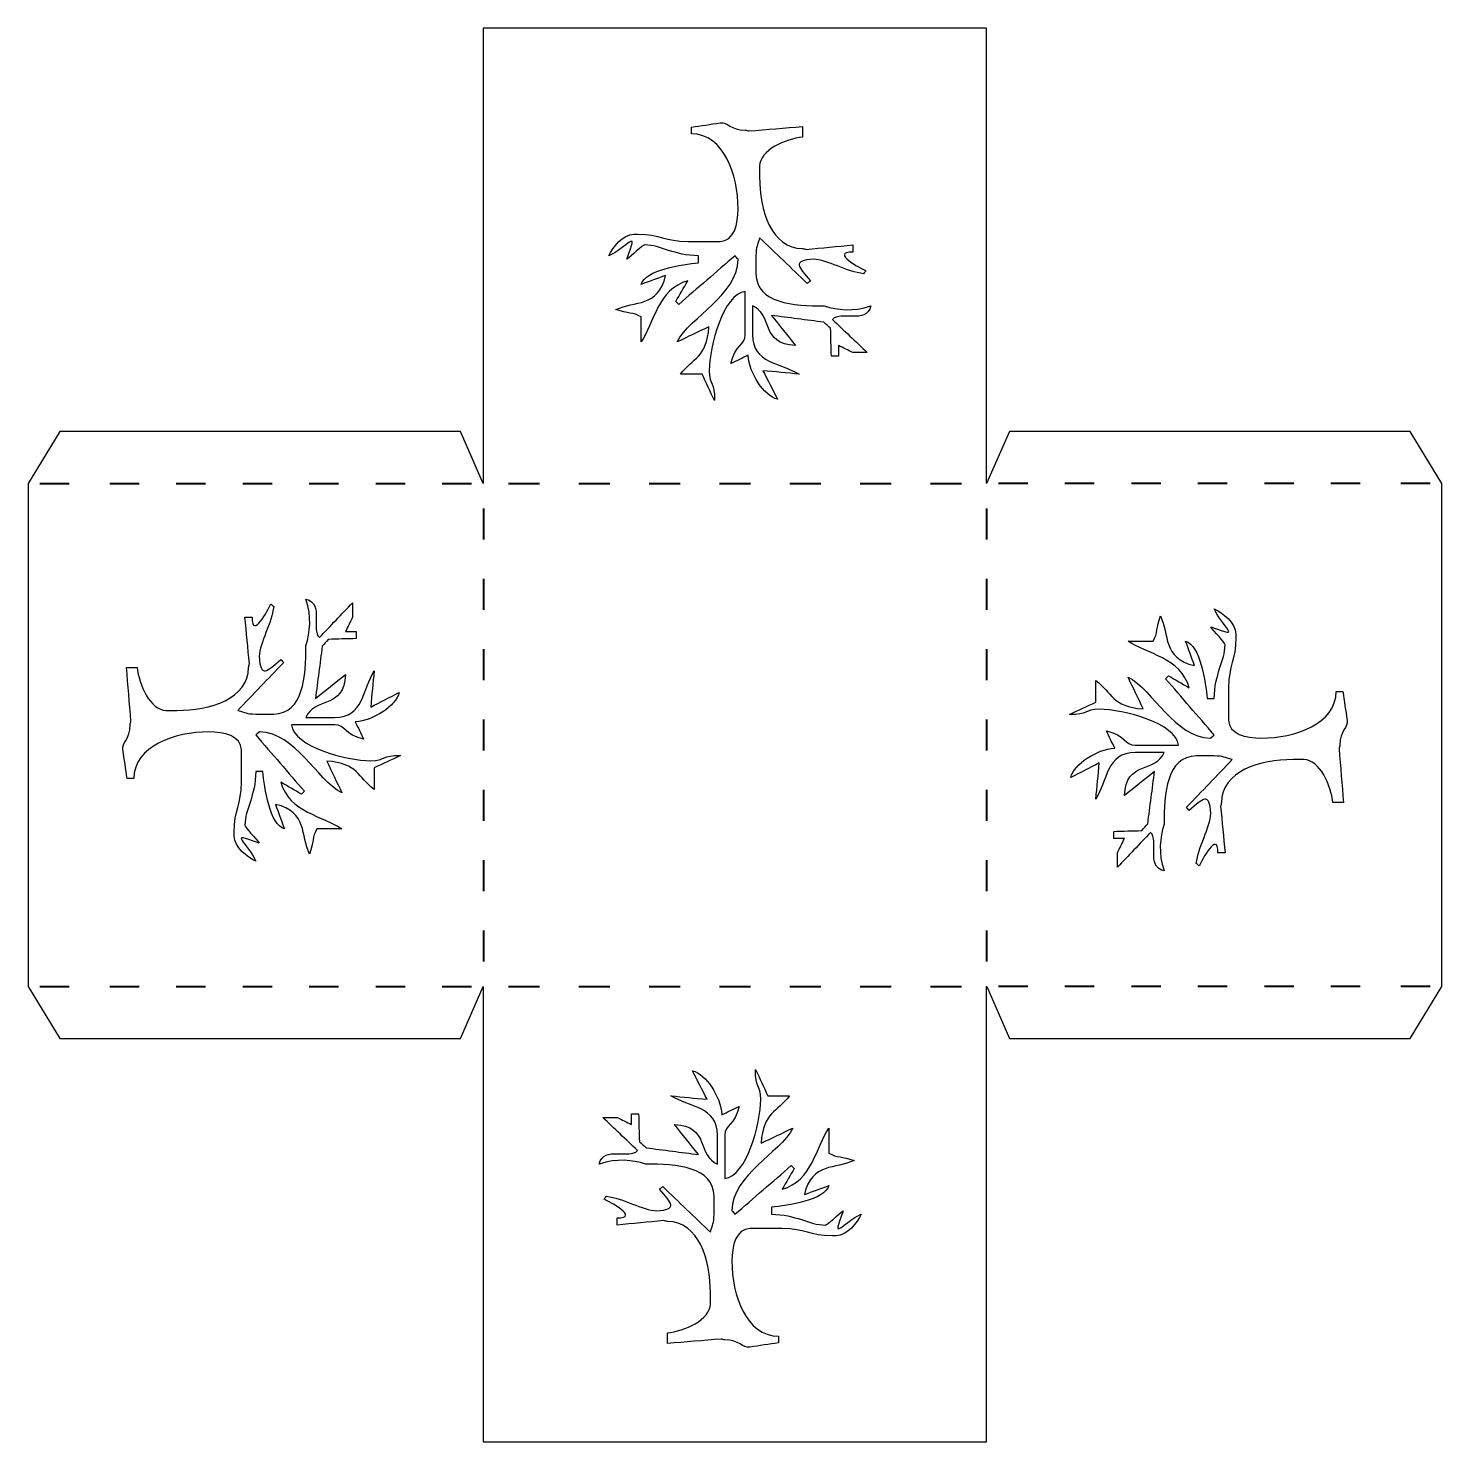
# Model space of a CAD drawing. Header units: millimetres. Extents: x -94 to 94, y -127 to 61.
import ezdxf

# ---------------------------------------------------------------- set-up
doc = ezdxf.new("R2010")
doc.units = ezdxf.units.MM
doc.header["$MEASUREMENT"] = 0
doc.layers.add('Layer 1', color=7, linetype='Continuous')

msp = doc.modelspace()

# ---------------------------------------------------------------- linework, layer by layer
at = {"layer": 'Layer 1', "color": 48}
msp.add_open_spline([(-33.3161, -66.3359), (-33.3161, -66.3359), (-33.3162, -66.3359), (-33.3162, -66.3359), (-33.3162, -66.3359), (-33.3162, -66.3359), (-36.3228, -73.2014), (-36.3228, -73.2014), (-36.3228, -73.2014), (-36.3228, -73.2014), (-89.3967, -73.2014), (-89.3967, -73.2014), (-89.3967, -73.2014), (-89.3967, -73.2014), (-93.558, -66.3359), (-93.558, -66.3359), (-93.558, -66.3359), (-93.558, -66.3359), (-93.558, 0.2957), (-93.558, 0.2957), (-93.558, 0.2957), (-93.558, 0.2957), (-89.3967, 7.1615), (-89.3967, 7.1615), (-89.3967, 7.1615), (-89.3967, 7.1615), (-36.3228, 7.1615), (-36.3228, 7.1615), (-36.3228, 7.1615), (-36.3228, 7.1615), (-33.3161, 0.296), (-33.3161, 0.296), (-33.3161, 0.296), (-33.3161, 0.296), (-33.3161, 60.5381), (-33.3161, 60.5381), (-33.3161, 60.5381), (-33.3161, 60.5381), (33.3158, 60.5381), (33.3158, 60.5381), (33.3158, 60.5381), (33.3158, 60.5381), (33.3158, 0.296), (33.3158, 0.296), (33.3158, 0.296), (33.3158, 0.296), (33.3159, 0.296), (33.3159, 0.296), (33.3159, 0.296), (33.3159, 0.296), (36.3227, 7.1615), (36.3227, 7.1615), (36.3227, 7.1615), (36.3227, 7.1615), (89.3961, 7.1615), (89.3961, 7.1615), (89.3961, 7.1615), (89.3961, 7.1615), (93.558, 0.2957), (93.558, 0.2957), (93.558, 0.2957), (93.558, 0.2957), (93.558, -66.3359), (93.558, -66.3359), (93.558, -66.3359), (93.558, -66.3359), (89.3961, -73.2014), (89.3961, -73.2014), (89.3961, -73.2014), (89.3961, -73.2014), (36.3227, -73.2014), (36.3227, -73.2014), (36.3227, -73.2014), (36.3227, -73.2014), (33.316, -66.3359), (33.316, -66.3359), (33.316, -66.3359), (33.316, -66.3359), (33.3158, -66.3359), (33.3158, -66.3359), (33.3158, -66.3359), (33.3158, -66.3359), (33.3158, -126.578), (33.3158, -126.578), (33.3158, -126.578), (33.3158, -126.578), (-33.3161, -126.578), (-33.3161, -126.578), (-33.3161, -126.578), (-33.3161, -126.578), (-33.3161, -66.3359), (-33.3161, -66.3359)], degree=3, knots=[0, 0, 0, 0, 0.04347826, 0.04347826, 0.04347826, 0.04347826, 0.08695652, 0.08695652, 0.08695652, 0.08695652, 0.13043478, 0.13043478, 0.13043478, 0.13043478, 0.17391304, 0.17391304, 0.17391304, 0.17391304, 0.2173913, 0.2173913, 0.2173913, 0.2173913, 0.26086957, 0.26086957, 0.26086957, 0.26086957, 0.30434783, 0.30434783, 0.30434783, 0.30434783, 0.34782609, 0.34782609, 0.34782609, 0.34782609, 0.39130435, 0.39130435, 0.39130435, 0.39130435, 0.43478261, 0.43478261, 0.43478261, 0.43478261, 0.47826087, 0.47826087, 0.47826087, 0.47826087, 0.52173913, 0.52173913, 0.52173913, 0.52173913, 0.56521739, 0.56521739, 0.56521739, 0.56521739, 0.60869565, 0.60869565, 0.60869565, 0.60869565, 0.65217391, 0.65217391, 0.65217391, 0.65217391, 0.69565217, 0.69565217, 0.69565217, 0.69565217, 0.73913043, 0.73913043, 0.73913043, 0.73913043, 0.7826087, 0.7826087, 0.7826087, 0.7826087, 0.82608696, 0.82608696, 0.82608696, 0.82608696, 0.86956522, 0.86956522, 0.86956522, 0.86956522, 0.91304348, 0.91304348, 0.91304348, 0.91304348, 0.95652174, 0.95652174, 0.95652174, 0.95652174, 1, 1, 1, 1], dxfattribs=at)
at = {"layer": 'Layer 1', "color": 7}
for points in [[(8.4795, 14.7462), (6.1402, 16.2305), (2.3021, 16.1713), (2.3021, 19.973), (2.3021, 19.973), (2.3021, 21.2401), (2.3021, 22.5072), (2.3021, 23.7744), (2.3021, 23.7744), (4.9951, 22.7996), (3.3656, 18.6509), (8.0043, 18.5476), (8.0043, 18.5476), (6.9399, 19.8739), (5.8756, 21.2002), (4.8112, 22.5267), (4.8112, 22.5267), (7.1281, 22.2242), (9.445, 21.9217), (11.7617, 21.6192), (11.7617, 21.6192), (12.0615, 21.3555), (12.3612, 21.0919), (12.6609, 20.8284), (12.6609, 20.8284), (12.6927, 19.5928), (12.7243, 18.3574), (12.756, 17.1219), (12.756, 17.1219), (13.0728, 17.1219), (13.3896, 17.1219), (13.7063, 17.1219), (13.7063, 17.1219), (13.7063, 17.5971), (13.7063, 18.0723), (13.7063, 18.5476), (13.7063, 18.5476), (14.3399, 18.2308), (14.9735, 17.914), (15.607, 17.5971), (15.607, 17.5971), (16.2406, 17.5971), (16.8742, 17.5971), (17.5076, 17.5971), (17.5076, 17.5971), (15.9716, 19.0649), (14.4356, 20.5328), (12.8995, 22.0007), (12.8995, 22.0007), (14.0251, 23.1812), (17.3242, 21.307), (17.9828, 23.7744), (17.9828, 23.7744), (15.5731, 22.9999), (13.6248, 23.2444), (11.8057, 23.7744), (11.8057, 23.7744), (7.7952, 23.7744), (2.7773, 24.1129), (2.7773, 28.0509), (2.7773, 28.0509), (2.7773, 28.8428), (2.7773, 29.6348), (2.7773, 30.4268), (2.7773, 30.4268), (2.7773, 31.7102), (3.0043, 31.737), (3.2525, 32.8027), (3.2525, 32.8027), (5.3541, 30.7921), (7.4557, 28.7816), (9.5571, 26.7712), (9.5571, 26.7712), (9.7052, 26.8858), (9.8532, 27.0006), (10.0012, 27.1153), (10.0012, 27.1153), (8.3702, 28.9266), (7.5299, 29.8271), (10.3802, 29.9516), (10.3802, 29.9516), (12.2256, 29.9516), (14.8444, 28.233), (17.0325, 28.0509), (17.0325, 28.0509), (17.1326, 28.1801), (17.2327, 28.3094), (17.3328, 28.4387), (17.3328, 28.4387), (16.6608, 28.7387), (12.5172, 30.902), (15.607, 30.902), (15.607, 30.902), (15.607, 31.2188), (15.607, 31.5356), (15.607, 31.8524), (15.607, 31.8524), (13.5518, 31.6575), (11.4966, 31.4626), (9.4414, 31.2677), (9.4414, 31.2677), (9.2792, 31.3042), (9.1168, 31.3407), (8.9546, 31.3772), (8.9546, 31.3772), (4.7955, 31.3772), (3.2525, 36.4918), (3.2525, 40.8805), (3.2525, 40.8805), (3.2525, 41.3557), (3.2525, 41.8309), (3.2525, 42.3061), (3.2525, 42.3061), (3.2525, 44.3676), (6.7205, 45.9217), (8.9546, 46.1075), (8.9546, 46.1075), (8.9546, 46.5826), (8.9546, 47.0578), (8.9546, 47.533), (8.9546, 47.533), (6.5822, 47.3376), (4.2098, 47.1423), (1.8374, 46.9472), (1.8374, 46.9472), (1.6757, 46.984), (1.5138, 47.0209), (1.3519, 47.0578), (1.3519, 47.0578), (-0.619, 47.0578), (-0.9599, 48.1795), (-1.9744, 48.0082), (-1.9744, 48.0082), (-3.2369, 47.8227), (-4.4994, 47.6372), (-5.762, 47.4517), (-5.762, 47.4517), (-5.7666, 47.162), (-5.7712, 46.8723), (-5.7758, 46.5827), (-5.7758, 46.5827), (-1.4398, 46.486), (0.4014, 41.2079), (0.4014, 36.604), (0.4014, 36.604), (0.4014, 34.678), (-0.1106, 32.3275), (-1.9744, 32.3275), (-1.9744, 32.3275), (-3.3999, 32.3275), (-4.8254, 32.3275), (-6.2509, 32.3275), (-6.2509, 32.3275), (-9.2873, 32.3275), (-9.8668, 33.2779), (-12.9032, 33.2779), (-12.9032, 33.2779), (-13.0616, 33.2779), (-13.2201, 33.2779), (-13.3784, 33.2779), (-13.3784, 33.2779), (-14.9172, 33.2779), (-16.1346, 31.5044), (-16.7047, 30.4268), (-16.7047, 30.4268), (-14.3804, 31.3186), (-12.5284, 34.5191), (-14.3288, 29.9516), (-14.3288, 29.9516), (-13.7254, 30.3557), (-12.2702, 31.8524), (-11.9529, 31.8524), (-11.9529, 31.8524), (-9.7645, 31.8524), (-8.0981, 30.4268), (-4.8254, 30.4268), (-4.8254, 30.4268), (-4.8254, 30.11), (-4.8254, 29.7932), (-4.8254, 29.4766), (-4.8254, 29.4766), (-6.9396, 29.3004), (-11.9142, 28.5499), (-12.4281, 26.6255), (-12.4281, 26.6255), (-11.3476, 27.0194), (-10.2671, 27.4134), (-9.1866, 27.8074), (-9.1866, 27.8074), (-10.1708, 23.5726), (-13.3006, 24.4765), (-15.7543, 23.2993), (-15.7543, 23.2993), (-14.1521, 22.7622), (-13.5223, 22.9342), (-12.4281, 22.3489), (-12.4281, 22.3489), (-12.4281, 21.2401), (-12.4281, 20.1315), (-12.4281, 19.0228), (-12.4281, 19.0228), (-10.7472, 21.4417), (-10.2266, 26.039), (-6.2509, 27.1007), (-6.2509, 27.1007), (-6.7823, 26.1881), (-7.3138, 25.2756), (-7.8453, 24.3631), (-7.8453, 24.3631), (-7.7135, 24.2378), (-7.5816, 24.1124), (-7.4499, 23.9872), (-7.4499, 23.9872), (-4.9665, 26.1304), (-2.4833, 28.2737), (0, 30.417), (0, 30.417), (0.1338, 30.2618), (0.2677, 30.1066), (0.4014, 29.9516), (0.4014, 29.9516), (0.2925, 25.0575), (-5.8741, 22.4287), (-7.6764, 19.0228), (-7.6764, 19.0228), (-6.2663, 19.6822), (-4.8564, 20.3419), (-3.4463, 21.0014), (-3.4463, 21.0014), (-3.7381, 16.8585), (-5.597, 16.9357), (-7.2013, 14.7462), (-7.2013, 14.7462), (-6.2508, 14.7462), (-5.3004, 14.7462), (-4.3502, 14.7462), (-4.3502, 14.7462), (-3.8106, 13.587), (-3.271, 12.4278), (-2.7315, 11.2688), (-2.7315, 11.2688), (-2.6438, 13.7546), (-3.3999, 13.1609), (-3.3999, 15.2213), (-3.3999, 15.2213), (-3.3999, 18.3678), (-1.5363, 25.4348), (1.3519, 25.6751), (1.3519, 25.6751), (1.3519, 23.7744), (1.3519, 21.8737), (1.3519, 19.973), (1.3519, 19.973), (1.3519, 18.5748), (0.0221, 18.6222), (-0.5488, 16.1717), (-0.5488, 16.1717), (0.221, 16.53), (0.9906, 16.8884), (1.7602, 17.2468), (1.7602, 17.2468), (1.8782, 14.8221), (3.8264, 11.9012), (5.6284, 11.4199), (5.6284, 11.4199), (4.9878, 12.683), (4.3472, 13.946), (3.7065, 15.2091), (3.7065, 15.2091), (5.2974, 15.0547), (6.8885, 14.9004), (8.4795, 14.7462)], [(-47.7662, -24.5404), (-49.2504, -26.8797), (-49.1913, -30.7177), (-52.993, -30.7177), (-52.993, -30.7177), (-54.2601, -30.7177), (-55.5272, -30.7177), (-56.7944, -30.7177), (-56.7944, -30.7177), (-55.8196, -28.0248), (-51.6709, -29.6543), (-51.5676, -25.0156), (-51.5676, -25.0156), (-52.8939, -26.0799), (-54.2202, -27.1442), (-55.5467, -28.2087), (-55.5467, -28.2087), (-55.2442, -25.8918), (-54.9417, -23.5749), (-54.6391, -21.2582), (-54.6391, -21.2582), (-54.3755, -20.9583), (-54.1119, -20.6586), (-53.8484, -20.3589), (-53.8484, -20.3589), (-52.6128, -20.3271), (-51.3773, -20.2955), (-50.1419, -20.2638), (-50.1419, -20.2638), (-50.1419, -19.9471), (-50.1419, -19.6302), (-50.1419, -19.3136), (-50.1419, -19.3136), (-50.6171, -19.3136), (-51.0923, -19.3136), (-51.5676, -19.3136), (-51.5676, -19.3136), (-51.2508, -18.6799), (-50.9339, -18.0464), (-50.6171, -17.4129), (-50.6171, -17.4129), (-50.6171, -16.7793), (-50.6171, -16.1457), (-50.6171, -15.5122), (-50.6171, -15.5122), (-52.0849, -17.0483), (-53.5528, -18.5843), (-55.0207, -20.1204), (-55.0207, -20.1204), (-56.2012, -18.9947), (-54.327, -15.6957), (-56.7944, -15.037), (-56.7944, -15.037), (-56.0199, -17.4467), (-56.2643, -19.395), (-56.7944, -21.2142), (-56.7944, -21.2142), (-56.7944, -25.2247), (-57.1329, -30.2426), (-61.0709, -30.2426), (-61.0709, -30.2426), (-61.8628, -30.2426), (-62.6547, -30.2426), (-63.4468, -30.2426), (-63.4468, -30.2426), (-64.7301, -30.2426), (-64.757, -30.0156), (-65.8227, -29.7674), (-65.8227, -29.7674), (-63.8121, -27.6657), (-61.8016, -25.5642), (-59.7912, -23.4627), (-59.7912, -23.4627), (-59.9058, -23.3147), (-60.0206, -23.1667), (-60.1353, -23.0187), (-60.1353, -23.0187), (-61.9465, -24.6496), (-62.8471, -25.49), (-62.9716, -22.6397), (-62.9716, -22.6397), (-62.9716, -20.7943), (-61.253, -18.1754), (-61.0709, -15.9873), (-61.0709, -15.9873), (-61.2001, -15.8873), (-61.3294, -15.7872), (-61.4587, -15.687), (-61.4587, -15.687), (-61.7587, -16.3591), (-63.922, -20.5026), (-63.922, -17.4129), (-63.922, -17.4129), (-64.2388, -17.4129), (-64.5556, -17.4129), (-64.8723, -17.4129), (-64.8723, -17.4129), (-64.6775, -19.4681), (-64.4826, -21.5233), (-64.2877, -23.5784), (-64.2877, -23.5784), (-64.3242, -23.7407), (-64.3607, -23.903), (-64.3972, -24.0653), (-64.3972, -24.0653), (-64.3972, -28.2244), (-69.5118, -29.7674), (-73.9005, -29.7674), (-73.9005, -29.7674), (-74.3757, -29.7674), (-74.8509, -29.7674), (-75.3261, -29.7674), (-75.3261, -29.7674), (-77.3876, -29.7674), (-78.9417, -26.2993), (-79.1275, -24.0653), (-79.1275, -24.0653), (-79.6026, -24.0653), (-80.0778, -24.0653), (-80.553, -24.0653), (-80.553, -24.0653), (-80.3576, -26.4376), (-80.1623, -28.8101), (-79.9672, -31.1824), (-79.9672, -31.1824), (-80.0039, -31.3442), (-80.0409, -31.5061), (-80.0778, -31.668), (-80.0778, -31.668), (-80.0778, -33.6389), (-81.1995, -33.9797), (-81.0282, -34.9942), (-81.0282, -34.9942), (-80.8427, -36.2568), (-80.6572, -37.5192), (-80.4717, -38.7818), (-80.4717, -38.7818), (-80.182, -38.7864), (-79.8923, -38.791), (-79.6027, -38.7956), (-79.6027, -38.7956), (-79.506, -34.4597), (-74.2279, -32.6184), (-69.624, -32.6184), (-69.624, -32.6184), (-67.698, -32.6184), (-65.3475, -33.1305), (-65.3475, -34.9942), (-65.3475, -34.9942), (-65.3475, -36.4197), (-65.3475, -37.8452), (-65.3475, -39.2708), (-65.3475, -39.2708), (-65.3475, -42.3072), (-66.2978, -42.8867), (-66.2978, -45.9231), (-66.2978, -45.9231), (-66.2978, -46.0815), (-66.2978, -46.2399), (-66.2978, -46.3983), (-66.2978, -46.3983), (-66.2978, -47.937), (-64.5243, -49.1544), (-63.4468, -49.7246), (-63.4468, -49.7246), (-64.3386, -47.4003), (-67.5391, -45.5482), (-62.9716, -47.3487), (-62.9716, -47.3487), (-63.3757, -46.7452), (-64.8723, -45.2901), (-64.8723, -44.9728), (-64.8723, -44.9728), (-64.8723, -42.7843), (-63.4468, -41.118), (-63.4468, -37.8452), (-63.4468, -37.8452), (-63.13, -37.8452), (-62.8132, -37.8452), (-62.4966, -37.8452), (-62.4966, -37.8452), (-62.3204, -39.9595), (-61.5699, -44.934), (-59.6455, -45.448), (-59.6455, -45.448), (-60.0394, -44.3675), (-60.4334, -43.287), (-60.8274, -42.2065), (-60.8274, -42.2065), (-56.5926, -43.1906), (-57.4965, -46.3205), (-56.3193, -48.7742), (-56.3193, -48.7742), (-55.7822, -47.1719), (-55.9541, -46.5422), (-55.3689, -45.448), (-55.3689, -45.448), (-54.2601, -45.448), (-53.1515, -45.448), (-52.0428, -45.448), (-52.0428, -45.448), (-54.4617, -43.7671), (-59.059, -43.2465), (-60.1207, -39.2708), (-60.1207, -39.2708), (-59.2081, -39.8022), (-58.2956, -40.3336), (-57.3831, -40.8652), (-57.3831, -40.8652), (-57.2577, -40.7333), (-57.1324, -40.6014), (-57.0072, -40.4697), (-57.0072, -40.4697), (-59.1504, -37.9864), (-61.2937, -35.5032), (-63.437, -33.0199), (-63.437, -33.0199), (-63.2818, -32.8861), (-63.1266, -32.7522), (-62.9716, -32.6184), (-62.9716, -32.6184), (-58.0775, -32.7273), (-55.4487, -38.8939), (-52.0428, -40.6963), (-52.0428, -40.6963), (-52.7022, -39.2862), (-53.3619, -37.8762), (-54.0214, -36.4662), (-54.0214, -36.4662), (-49.8784, -36.7579), (-49.9556, -38.6168), (-47.7662, -40.2211), (-47.7662, -40.2211), (-47.7662, -39.2706), (-47.7662, -38.3202), (-47.7662, -37.37), (-47.7662, -37.37), (-46.607, -36.8304), (-45.4478, -36.2909), (-44.2888, -35.7514), (-44.2888, -35.7514), (-46.7746, -35.6637), (-46.1808, -36.4197), (-48.2413, -36.4197), (-48.2413, -36.4197), (-51.3878, -36.4197), (-58.4547, -34.5561), (-58.6951, -31.668), (-58.6951, -31.668), (-56.7944, -31.668), (-54.8937, -31.668), (-52.993, -31.668), (-52.993, -31.668), (-51.5948, -31.668), (-51.6421, -32.9978), (-49.1917, -33.5686), (-49.1917, -33.5686), (-49.55, -32.7989), (-49.9084, -32.0292), (-50.2668, -31.2596), (-50.2668, -31.2596), (-47.8421, -31.1416), (-44.9212, -29.1935), (-44.4399, -27.3915), (-44.4399, -27.3915), (-45.703, -28.032), (-46.966, -28.6726), (-48.229, -29.3134), (-48.229, -29.3134), (-48.0747, -27.7224), (-47.9204, -26.1314), (-47.7662, -24.5404)], [(47.7661, -41.4995), (49.2503, -39.1601), (49.1911, -35.3221), (52.9929, -35.3221), (52.9929, -35.3221), (54.26, -35.3221), (55.527, -35.3221), (56.7943, -35.3221), (56.7943, -35.3221), (55.8195, -38.0151), (51.6707, -36.3856), (51.5675, -41.0243), (51.5675, -41.0243), (52.8938, -39.9599), (54.2201, -38.8956), (55.5466, -37.8312), (55.5466, -37.8312), (55.244, -40.1481), (54.9415, -42.465), (54.639, -44.7817), (54.639, -44.7817), (54.3754, -45.0815), (54.1118, -45.3812), (53.8482, -45.6809), (53.8482, -45.6809), (52.6126, -45.7127), (51.3772, -45.7443), (50.1418, -45.776), (50.1418, -45.776), (50.1418, -46.0928), (50.1418, -46.4096), (50.1418, -46.7263), (50.1418, -46.7263), (50.617, -46.7263), (51.0922, -46.7263), (51.5675, -46.7263), (51.5675, -46.7263), (51.2506, -47.3599), (50.9338, -47.9935), (50.617, -48.6269), (50.617, -48.6269), (50.617, -49.2606), (50.617, -49.8942), (50.617, -50.5276), (50.617, -50.5276), (52.0848, -48.9916), (53.5527, -47.4556), (55.0206, -45.9195), (55.0206, -45.9195), (56.2011, -47.0451), (54.3269, -50.3442), (56.7943, -51.0028), (56.7943, -51.0028), (56.0197, -48.5931), (56.2642, -46.6448), (56.7943, -44.8256), (56.7943, -44.8256), (56.7943, -40.8152), (57.1327, -35.7973), (61.0707, -35.7973), (61.0707, -35.7973), (61.8627, -35.7973), (62.6546, -35.7973), (63.4466, -35.7973), (63.4466, -35.7973), (64.73, -35.7973), (64.7569, -36.0243), (65.8225, -36.2725), (65.8225, -36.2725), (63.812, -38.3741), (61.8015, -40.4757), (59.7911, -42.5771), (59.7911, -42.5771), (59.9056, -42.7252), (60.0205, -42.8732), (60.1352, -43.0211), (60.1352, -43.0211), (61.9464, -41.3902), (62.847, -40.5499), (62.9714, -43.4002), (62.9714, -43.4002), (62.9714, -45.2456), (61.2529, -47.8644), (61.0707, -50.0525), (61.0707, -50.0525), (61.2, -50.1526), (61.3293, -50.2527), (61.4586, -50.3528), (61.4586, -50.3528), (61.7585, -49.6808), (63.9218, -45.5372), (63.9218, -48.6269), (63.9218, -48.6269), (64.2387, -48.6269), (64.5555, -48.6269), (64.8722, -48.6269), (64.8722, -48.6269), (64.6774, -46.5718), (64.4824, -44.5166), (64.2876, -42.4614), (64.2876, -42.4614), (64.3241, -42.2992), (64.3605, -42.1368), (64.397, -41.9746), (64.397, -41.9746), (64.397, -37.8155), (69.5116, -36.2725), (73.9004, -36.2725), (73.9004, -36.2725), (74.3756, -36.2725), (74.8508, -36.2725), (75.326, -36.2725), (75.326, -36.2725), (77.3874, -36.2725), (78.9415, -39.7405), (79.1274, -41.9746), (79.1274, -41.9746), (79.6025, -41.9746), (80.0777, -41.9746), (80.5529, -41.9746), (80.5529, -41.9746), (80.3575, -39.6022), (80.1622, -37.2298), (79.9671, -34.8574), (79.9671, -34.8574), (80.0038, -34.6957), (80.0407, -34.5338), (80.0777, -34.3719), (80.0777, -34.3719), (80.0777, -32.401), (81.1994, -32.0601), (81.028, -31.0456), (81.028, -31.0456), (80.8426, -29.7831), (80.6571, -28.5206), (80.4716, -27.258), (80.4716, -27.258), (80.1819, -27.2534), (79.8922, -27.2488), (79.6026, -27.2442), (79.6026, -27.2442), (79.5058, -31.5802), (74.2277, -33.4214), (69.6239, -33.4214), (69.6239, -33.4214), (67.6979, -33.4214), (65.3473, -32.9094), (65.3473, -31.0456), (65.3473, -31.0456), (65.3473, -29.6201), (65.3473, -28.1946), (65.3473, -26.769), (65.3473, -26.769), (65.3473, -23.7327), (66.2977, -23.1531), (66.2977, -20.1168), (66.2977, -20.1168), (66.2977, -19.9584), (66.2977, -19.7999), (66.2977, -19.6416), (66.2977, -19.6416), (66.2977, -18.1028), (64.5242, -16.8854), (63.4466, -16.3153), (63.4466, -16.3153), (64.3385, -18.6396), (67.539, -20.4916), (62.9714, -18.6912), (62.9714, -18.6912), (63.3755, -19.2946), (64.8722, -20.7498), (64.8722, -21.0671), (64.8722, -21.0671), (64.8722, -23.2555), (63.4466, -24.9219), (63.4466, -28.1946), (63.4466, -28.1946), (63.1299, -28.1946), (62.8131, -28.1946), (62.4964, -28.1946), (62.4964, -28.1946), (62.3203, -26.0804), (61.5698, -21.1058), (59.6453, -20.5919), (59.6453, -20.5919), (60.0393, -21.6724), (60.4333, -22.7529), (60.8272, -23.8333), (60.8272, -23.8333), (56.5924, -22.8492), (57.4964, -19.7194), (56.3192, -17.2657), (56.3192, -17.2657), (55.782, -18.8679), (55.954, -19.4977), (55.3688, -20.5919), (55.3688, -20.5919), (54.26, -20.5919), (53.1513, -20.5919), (52.0427, -20.5919), (52.0427, -20.5919), (54.4616, -22.2728), (59.0589, -22.7934), (60.1205, -26.769), (60.1205, -26.769), (59.2079, -26.2377), (58.2955, -25.7062), (57.383, -25.1747), (57.383, -25.1747), (57.2576, -25.3065), (57.1323, -25.4384), (57.007, -25.5701), (57.007, -25.5701), (59.1503, -28.0535), (61.2936, -30.5367), (63.4368, -33.02), (63.4368, -33.02), (63.2816, -33.1538), (63.1265, -33.2877), (62.9714, -33.4214), (62.9714, -33.4214), (58.0774, -33.3125), (55.4486, -27.1459), (52.0427, -25.3435), (52.0427, -25.3435), (52.7021, -26.7537), (53.3617, -28.1636), (54.0213, -29.5737), (54.0213, -29.5737), (49.8783, -29.2819), (49.9555, -27.423), (47.7661, -25.8187), (47.7661, -25.8187), (47.7661, -26.7692), (47.7661, -27.7196), (47.7661, -28.6698), (47.7661, -28.6698), (46.6069, -29.2094), (45.4477, -29.749), (44.2887, -30.2885), (44.2887, -30.2885), (46.7744, -30.3762), (46.1807, -29.6201), (48.2412, -29.6201), (48.2412, -29.6201), (51.3876, -29.6201), (58.4546, -31.4837), (58.695, -34.3719), (58.695, -34.3719), (56.7943, -34.3719), (54.8936, -34.3719), (52.9929, -34.3719), (52.9929, -34.3719), (51.5947, -34.3719), (51.642, -33.0421), (49.1916, -32.4712), (49.1916, -32.4712), (49.5498, -33.241), (49.9083, -34.0106), (50.2667, -34.7802), (50.2667, -34.7802), (47.842, -34.8982), (44.9211, -36.8464), (44.4398, -38.6484), (44.4398, -38.6484), (45.7029, -38.0078), (46.9659, -37.3672), (48.2289, -36.7265), (48.2289, -36.7265), (48.0745, -38.3174), (47.9203, -39.9084), (47.7661, -41.4995)], [(-8.4796, -80.7861), (-6.1403, -82.2703), (-2.3022, -82.2111), (-2.3022, -86.0129), (-2.3022, -86.0129), (-2.3022, -87.28), (-2.3022, -88.547), (-2.3022, -89.8142), (-2.3022, -89.8142), (-4.9952, -88.8395), (-3.3657, -84.6907), (-8.0044, -84.5875), (-8.0044, -84.5875), (-6.9401, -85.9138), (-5.8757, -87.2401), (-4.8113, -88.5666), (-4.8113, -88.5666), (-7.1282, -88.264), (-9.4451, -87.9615), (-11.7618, -87.659), (-11.7618, -87.659), (-12.0617, -87.3953), (-12.3614, -87.1318), (-12.6611, -86.8682), (-12.6611, -86.8682), (-12.6928, -85.6326), (-12.7245, -84.3972), (-12.7562, -83.1618), (-12.7562, -83.1618), (-13.0729, -83.1618), (-13.3897, -83.1618), (-13.7064, -83.1618), (-13.7064, -83.1618), (-13.7064, -83.637), (-13.7064, -84.1122), (-13.7064, -84.5875), (-13.7064, -84.5875), (-14.34, -84.2706), (-14.9736, -83.9538), (-15.6071, -83.637), (-15.6071, -83.637), (-16.2407, -83.637), (-16.8743, -83.637), (-17.5078, -83.637), (-17.5078, -83.637), (-15.9717, -85.1048), (-14.4357, -86.5727), (-12.8996, -88.0406), (-12.8996, -88.0406), (-14.0252, -89.2211), (-17.3243, -87.3469), (-17.983, -89.8142), (-17.983, -89.8142), (-15.5733, -89.0397), (-13.625, -89.2842), (-11.8058, -89.8142), (-11.8058, -89.8142), (-7.7953, -89.8142), (-2.7774, -90.1527), (-2.7774, -94.0907), (-2.7774, -94.0907), (-2.7774, -94.8827), (-2.7774, -95.6746), (-2.7774, -96.4666), (-2.7774, -96.4666), (-2.7774, -97.75), (-3.0044, -97.7769), (-3.2526, -98.8425), (-3.2526, -98.8425), (-5.3543, -96.8319), (-7.4558, -94.8215), (-9.5573, -92.8111), (-9.5573, -92.8111), (-9.7053, -92.9256), (-9.8533, -93.0405), (-10.0013, -93.1552), (-10.0013, -93.1552), (-8.3703, -94.9664), (-7.53, -95.867), (-10.3803, -95.9914), (-10.3803, -95.9914), (-12.2257, -95.9914), (-14.8446, -94.2729), (-17.0327, -94.0907), (-17.0327, -94.0907), (-17.1327, -94.22), (-17.2328, -94.3493), (-17.333, -94.4786), (-17.333, -94.4786), (-16.6609, -94.7785), (-12.5173, -96.9418), (-15.6071, -96.9418), (-15.6071, -96.9418), (-15.6071, -97.2586), (-15.6071, -97.5755), (-15.6071, -97.8922), (-15.6071, -97.8922), (-13.5519, -97.6974), (-11.4967, -97.5024), (-9.4416, -97.3076), (-9.4416, -97.3076), (-9.2793, -97.3441), (-9.117, -97.3805), (-8.9547, -97.417), (-8.9547, -97.417), (-4.7956, -97.417), (-3.2526, -102.5316), (-3.2526, -106.9204), (-3.2526, -106.9204), (-3.2526, -107.3956), (-3.2526, -107.8708), (-3.2526, -108.346), (-3.2526, -108.346), (-3.2526, -110.4074), (-6.7207, -111.9615), (-8.9547, -112.1473), (-8.9547, -112.1473), (-8.9547, -112.6225), (-8.9547, -113.0977), (-8.9547, -113.5728), (-8.9547, -113.5728), (-6.5824, -113.3775), (-4.2099, -113.1822), (-1.8376, -112.9871), (-1.8376, -112.9871), (-1.6758, -113.0238), (-1.5139, -113.0607), (-1.352, -113.0977), (-1.352, -113.0977), (0.6189, -113.0977), (0.9597, -114.2194), (1.9742, -114.048), (1.9742, -114.048), (3.2368, -113.8626), (4.4992, -113.6771), (5.7618, -113.4916), (5.7618, -113.4916), (5.7664, -113.2019), (5.771, -112.9122), (5.7756, -112.6225), (5.7756, -112.6225), (1.4397, -112.5258), (-0.4016, -107.2477), (-0.4016, -102.6439), (-0.4016, -102.6439), (-0.4016, -100.7179), (0.1105, -98.3673), (1.9742, -98.3673), (1.9742, -98.3673), (3.3997, -98.3673), (4.8252, -98.3673), (6.2508, -98.3673), (6.2508, -98.3673), (9.2872, -98.3673), (9.8667, -99.3177), (12.9031, -99.3177), (12.9031, -99.3177), (13.0615, -99.3177), (13.2199, -99.3177), (13.3783, -99.3177), (13.3783, -99.3177), (14.917, -99.3177), (16.1344, -97.5442), (16.7046, -96.4666), (16.7046, -96.4666), (14.3803, -97.3585), (12.5282, -100.559), (14.3287, -95.9914), (14.3287, -95.9914), (13.7252, -96.3955), (12.2701, -97.8922), (11.9528, -97.8922), (11.9528, -97.8922), (9.7643, -97.8922), (8.098, -96.4666), (4.8252, -96.4666), (4.8252, -96.4666), (4.8252, -96.1499), (4.8252, -95.8331), (4.8252, -95.5164), (4.8252, -95.5164), (6.9395, -95.3403), (11.914, -94.5898), (12.428, -92.6653), (12.428, -92.6653), (11.3475, -93.0593), (10.267, -93.4533), (9.1865, -93.8472), (9.1865, -93.8472), (10.1706, -89.6124), (13.3005, -90.5164), (15.7542, -89.3391), (15.7542, -89.3391), (14.1519, -88.802), (13.5222, -88.974), (12.428, -88.3888), (12.428, -88.3888), (12.428, -87.28), (12.428, -86.1713), (12.428, -85.0627), (12.428, -85.0627), (10.7471, -87.4816), (10.2265, -92.0788), (6.2508, -93.1405), (6.2508, -93.1405), (6.7822, -92.2279), (7.3136, -91.3154), (7.8452, -90.4029), (7.8452, -90.4029), (7.7133, -90.2776), (7.5815, -90.1523), (7.4498, -90.027), (7.4498, -90.027), (4.9664, -92.1703), (2.4832, -94.3136), (-0.0001, -96.4568), (-0.0001, -96.4568), (-0.1339, -96.3016), (-0.2678, -96.1464), (-0.4016, -95.9914), (-0.4016, -95.9914), (-0.2926, -91.0974), (5.8739, -88.4686), (7.6763, -85.0627), (7.6763, -85.0627), (6.2662, -85.7221), (4.8562, -86.3817), (3.4462, -87.0412), (3.4462, -87.0412), (3.7379, -82.8983), (5.5969, -82.9755), (7.2011, -80.7861), (7.2011, -80.7861), (6.2506, -80.7861), (5.3003, -80.7861), (4.35, -80.7861), (4.35, -80.7861), (3.8105, -79.6269), (3.2709, -78.4677), (2.7314, -77.3087), (2.7314, -77.3087), (2.6437, -79.7944), (3.3997, -79.2007), (3.3997, -81.2612), (3.3997, -81.2612), (3.3997, -84.4076), (1.5361, -91.4746), (-1.352, -91.7149), (-1.352, -91.7149), (-1.352, -89.8142), (-1.352, -87.9136), (-1.352, -86.0129), (-1.352, -86.0129), (-1.352, -84.6147), (-0.0222, -84.662), (0.5487, -82.2116), (0.5487, -82.2116), (-0.2211, -82.5698), (-0.9908, -82.9283), (-1.7604, -83.2867), (-1.7604, -83.2867), (-1.8784, -80.8619), (-3.8265, -77.9411), (-5.6285, -77.4598), (-5.6285, -77.4598), (-4.988, -78.7229), (-4.3473, -79.9858), (-3.7066, -81.2489), (-3.7066, -81.2489), (-5.2976, -81.0945), (-6.8886, -80.9403), (-8.4796, -80.7861)]]:
    msp.add_open_spline(points, degree=3, knots=[0, 0, 0, 0, 0.01470588, 0.01470588, 0.01470588, 0.01470588, 0.02941176, 0.02941176, 0.02941176, 0.02941176, 0.04411765, 0.04411765, 0.04411765, 0.04411765, 0.05882353, 0.05882353, 0.05882353, 0.05882353, 0.07352941, 0.07352941, 0.07352941, 0.07352941, 0.08823529, 0.08823529, 0.08823529, 0.08823529, 0.10294118, 0.10294118, 0.10294118, 0.10294118, 0.11764706, 0.11764706, 0.11764706, 0.11764706, 0.13235294, 0.13235294, 0.13235294, 0.13235294, 0.14705882, 0.14705882, 0.14705882, 0.14705882, 0.16176471, 0.16176471, 0.16176471, 0.16176471, 0.17647059, 0.17647059, 0.17647059, 0.17647059, 0.19117647, 0.19117647, 0.19117647, 0.19117647, 0.20588235, 0.20588235, 0.20588235, 0.20588235, 0.22058824, 0.22058824, 0.22058824, 0.22058824, 0.23529412, 0.23529412, 0.23529412, 0.23529412, 0.25, 0.25, 0.25, 0.25, 0.26470588, 0.26470588, 0.26470588, 0.26470588, 0.27941176, 0.27941176, 0.27941176, 0.27941176, 0.29411765, 0.29411765, 0.29411765, 0.29411765, 0.30882353, 0.30882353, 0.30882353, 0.30882353, 0.32352941, 0.32352941, 0.32352941, 0.32352941, 0.33823529, 0.33823529, 0.33823529, 0.33823529, 0.35294118, 0.35294118, 0.35294118, 0.35294118, 0.36764706, 0.36764706, 0.36764706, 0.36764706, 0.38235294, 0.38235294, 0.38235294, 0.38235294, 0.39705882, 0.39705882, 0.39705882, 0.39705882, 0.41176471, 0.41176471, 0.41176471, 0.41176471, 0.42647059, 0.42647059, 0.42647059, 0.42647059, 0.44117647, 0.44117647, 0.44117647, 0.44117647, 0.45588235, 0.45588235, 0.45588235, 0.45588235, 0.47058824, 0.47058824, 0.47058824, 0.47058824, 0.48529412, 0.48529412, 0.48529412, 0.48529412, 0.5, 0.5, 0.5, 0.5, 0.51470588, 0.51470588, 0.51470588, 0.51470588, 0.52941176, 0.52941176, 0.52941176, 0.52941176, 0.54411765, 0.54411765, 0.54411765, 0.54411765, 0.55882353, 0.55882353, 0.55882353, 0.55882353, 0.57352941, 0.57352941, 0.57352941, 0.57352941, 0.58823529, 0.58823529, 0.58823529, 0.58823529, 0.60294118, 0.60294118, 0.60294118, 0.60294118, 0.61764706, 0.61764706, 0.61764706, 0.61764706, 0.63235294, 0.63235294, 0.63235294, 0.63235294, 0.64705882, 0.64705882, 0.64705882, 0.64705882, 0.66176471, 0.66176471, 0.66176471, 0.66176471, 0.67647059, 0.67647059, 0.67647059, 0.67647059, 0.69117647, 0.69117647, 0.69117647, 0.69117647, 0.70588235, 0.70588235, 0.70588235, 0.70588235, 0.72058824, 0.72058824, 0.72058824, 0.72058824, 0.73529412, 0.73529412, 0.73529412, 0.73529412, 0.75, 0.75, 0.75, 0.75, 0.76470588, 0.76470588, 0.76470588, 0.76470588, 0.77941176, 0.77941176, 0.77941176, 0.77941176, 0.79411765, 0.79411765, 0.79411765, 0.79411765, 0.80882353, 0.80882353, 0.80882353, 0.80882353, 0.82352941, 0.82352941, 0.82352941, 0.82352941, 0.83823529, 0.83823529, 0.83823529, 0.83823529, 0.85294118, 0.85294118, 0.85294118, 0.85294118, 0.86764706, 0.86764706, 0.86764706, 0.86764706, 0.88235294, 0.88235294, 0.88235294, 0.88235294, 0.89705882, 0.89705882, 0.89705882, 0.89705882, 0.91176471, 0.91176471, 0.91176471, 0.91176471, 0.92647059, 0.92647059, 0.92647059, 0.92647059, 0.94117647, 0.94117647, 0.94117647, 0.94117647, 0.95588235, 0.95588235, 0.95588235, 0.95588235, 0.97058824, 0.97058824, 0.97058824, 0.97058824, 0.98529412, 0.98529412, 0.98529412, 0.98529412, 1, 1, 1, 1], dxfattribs=at)
at = {"layer": 'Layer 1', "lineweight": 40}
for points in [[(-92.0126, 0.2957), (-92.0126, 0.2957), (-88.1245, 0.2957), (-88.1245, 0.2957)], [(-82.7668, 0.2957), (-82.7668, 0.2957), (-78.8787, 0.2957), (-78.8787, 0.2957)], [(-73.9633, 0.2957), (-73.9633, 0.2957), (-70.0752, 0.2957), (-70.0752, 0.2957)], [(-65.1599, 0.2957), (-65.1599, 0.2957), (-61.2718, 0.2957), (-61.2718, 0.2957)], [(-56.3565, 0.2957), (-56.3565, 0.2957), (-52.4684, 0.2957), (-52.4684, 0.2957)], [(-47.553, 0.2957), (-47.553, 0.2957), (-43.6649, 0.2957), (-43.6649, 0.2957)], [(-38.7496, 0.2957), (-38.7496, 0.2957), (-34.8615, 0.2957), (-34.8615, 0.2957)], [(-29.9998, 0.2955), (-29.9998, 0.2955), (-25.8861, 0.2955), (-25.8861, 0.2955)], [(-20.6855, 0.2955), (-20.6855, 0.2955), (-16.5718, 0.2955), (-16.5718, 0.2955)], [(-11.3712, 0.2955), (-11.3712, 0.2955), (-7.2575, 0.2955), (-7.2575, 0.2955)], [(-2.057, 0.2955), (-2.057, 0.2955), (2.0568, 0.2955), (2.0568, 0.2955)], [(7.2573, 0.2955), (7.2573, 0.2955), (11.371, 0.2955), (11.371, 0.2955)], [(16.5716, 0.2955), (16.5716, 0.2955), (20.6853, 0.2955), (20.6853, 0.2955)], [(25.8859, 0.2955), (25.8859, 0.2955), (29.9996, 0.2955), (29.9996, 0.2955)], [(38.7496, 0.2957), (38.7496, 0.2957), (34.8615, 0.2957), (34.8615, 0.2957)], [(47.553, 0.2957), (47.553, 0.2957), (43.6649, 0.2957), (43.6649, 0.2957)], [(56.3564, 0.2957), (56.3564, 0.2957), (52.4683, 0.2957), (52.4683, 0.2957)], [(65.1599, 0.2957), (65.1599, 0.2957), (61.2718, 0.2957), (61.2718, 0.2957)], [(73.9633, 0.2957), (73.9633, 0.2957), (70.0752, 0.2957), (70.0752, 0.2957)], [(82.7667, 0.2957), (82.7667, 0.2957), (78.8786, 0.2957), (78.8786, 0.2957)], [(92.0126, 0.2957), (92.0126, 0.2957), (88.1245, 0.2957), (88.1245, 0.2957)], [(-33.3159, -3.0206), (-33.3159, -3.0206), (-33.3159, -7.1343), (-33.3159, -7.1343)], [(33.3156, -3.0206), (33.3156, -3.0206), (33.3156, -7.1343), (33.3156, -7.1343)], [(-33.3159, -12.3349), (-33.3159, -12.3349), (-33.3159, -16.4486), (-33.3159, -16.4486)], [(33.3156, -12.3349), (33.3156, -12.3349), (33.3156, -16.4486), (33.3156, -16.4486)], [(-33.3159, -21.6491), (-33.3159, -21.6491), (-33.3159, -25.7628), (-33.3159, -25.7628)], [(33.3156, -21.6491), (33.3156, -21.6491), (33.3156, -25.7628), (33.3156, -25.7628)], [(-33.3159, -30.9634), (-33.3159, -30.9634), (-33.3159, -35.0771), (-33.3159, -35.0771)], [(33.3156, -30.9634), (33.3156, -30.9634), (33.3156, -35.0771), (33.3156, -35.0771)], [(-33.3159, -40.2777), (-33.3159, -40.2777), (-33.3159, -44.3914), (-33.3159, -44.3914)], [(33.3156, -40.2777), (33.3156, -40.2777), (33.3156, -44.3914), (33.3156, -44.3914)], [(-33.3159, -49.592), (-33.3159, -49.592), (-33.3159, -53.7057), (-33.3159, -53.7057)], [(33.3156, -49.592), (33.3156, -49.592), (33.3156, -53.7057), (33.3156, -53.7057)], [(-33.3159, -58.9063), (-33.3159, -58.9063), (-33.3159, -63.02), (-33.3159, -63.02)], [(33.3156, -58.9063), (33.3156, -58.9063), (33.3156, -63.02), (33.3156, -63.02)], [(-92.0126, -66.3357), (-92.0126, -66.3357), (-88.1245, -66.3357), (-88.1245, -66.3357)], [(-82.7668, -66.3357), (-82.7668, -66.3357), (-78.8787, -66.3357), (-78.8787, -66.3357)], [(-73.9633, -66.3357), (-73.9633, -66.3357), (-70.0752, -66.3357), (-70.0752, -66.3357)], [(-65.1599, -66.3357), (-65.1599, -66.3357), (-61.2718, -66.3357), (-61.2718, -66.3357)], [(-56.3565, -66.3357), (-56.3565, -66.3357), (-52.4684, -66.3357), (-52.4684, -66.3357)], [(-47.553, -66.3357), (-47.553, -66.3357), (-43.6649, -66.3357), (-43.6649, -66.3357)], [(-38.7496, -66.3357), (-38.7496, -66.3357), (-34.8615, -66.3357), (-34.8615, -66.3357)], [(-29.9998, -66.3359), (-29.9998, -66.3359), (-25.8861, -66.3359), (-25.8861, -66.3359)], [(-20.6855, -66.3359), (-20.6855, -66.3359), (-16.5718, -66.3359), (-16.5718, -66.3359)], [(-11.3712, -66.3359), (-11.3712, -66.3359), (-7.2575, -66.3359), (-7.2575, -66.3359)], [(-2.057, -66.3359), (-2.057, -66.3359), (2.0568, -66.3359), (2.0568, -66.3359)], [(7.2573, -66.3359), (7.2573, -66.3359), (11.371, -66.3359), (11.371, -66.3359)], [(16.5716, -66.3359), (16.5716, -66.3359), (20.6853, -66.3359), (20.6853, -66.3359)], [(25.8859, -66.3359), (25.8859, -66.3359), (29.9996, -66.3359), (29.9996, -66.3359)], [(38.7496, -66.3357), (38.7496, -66.3357), (34.8615, -66.3357), (34.8615, -66.3357)], [(47.553, -66.3357), (47.553, -66.3357), (43.6649, -66.3357), (43.6649, -66.3357)], [(56.3564, -66.3357), (56.3564, -66.3357), (52.4683, -66.3357), (52.4683, -66.3357)], [(65.1599, -66.3357), (65.1599, -66.3357), (61.2718, -66.3357), (61.2718, -66.3357)], [(73.9633, -66.3357), (73.9633, -66.3357), (70.0752, -66.3357), (70.0752, -66.3357)], [(82.7667, -66.3357), (82.7667, -66.3357), (78.8786, -66.3357), (78.8786, -66.3357)], [(92.0126, -66.3357), (92.0126, -66.3357), (88.1245, -66.3357), (88.1245, -66.3357)]]:
    msp.add_open_spline(points, degree=3, dxfattribs=at)

doc.saveas('drawing.dxf')
